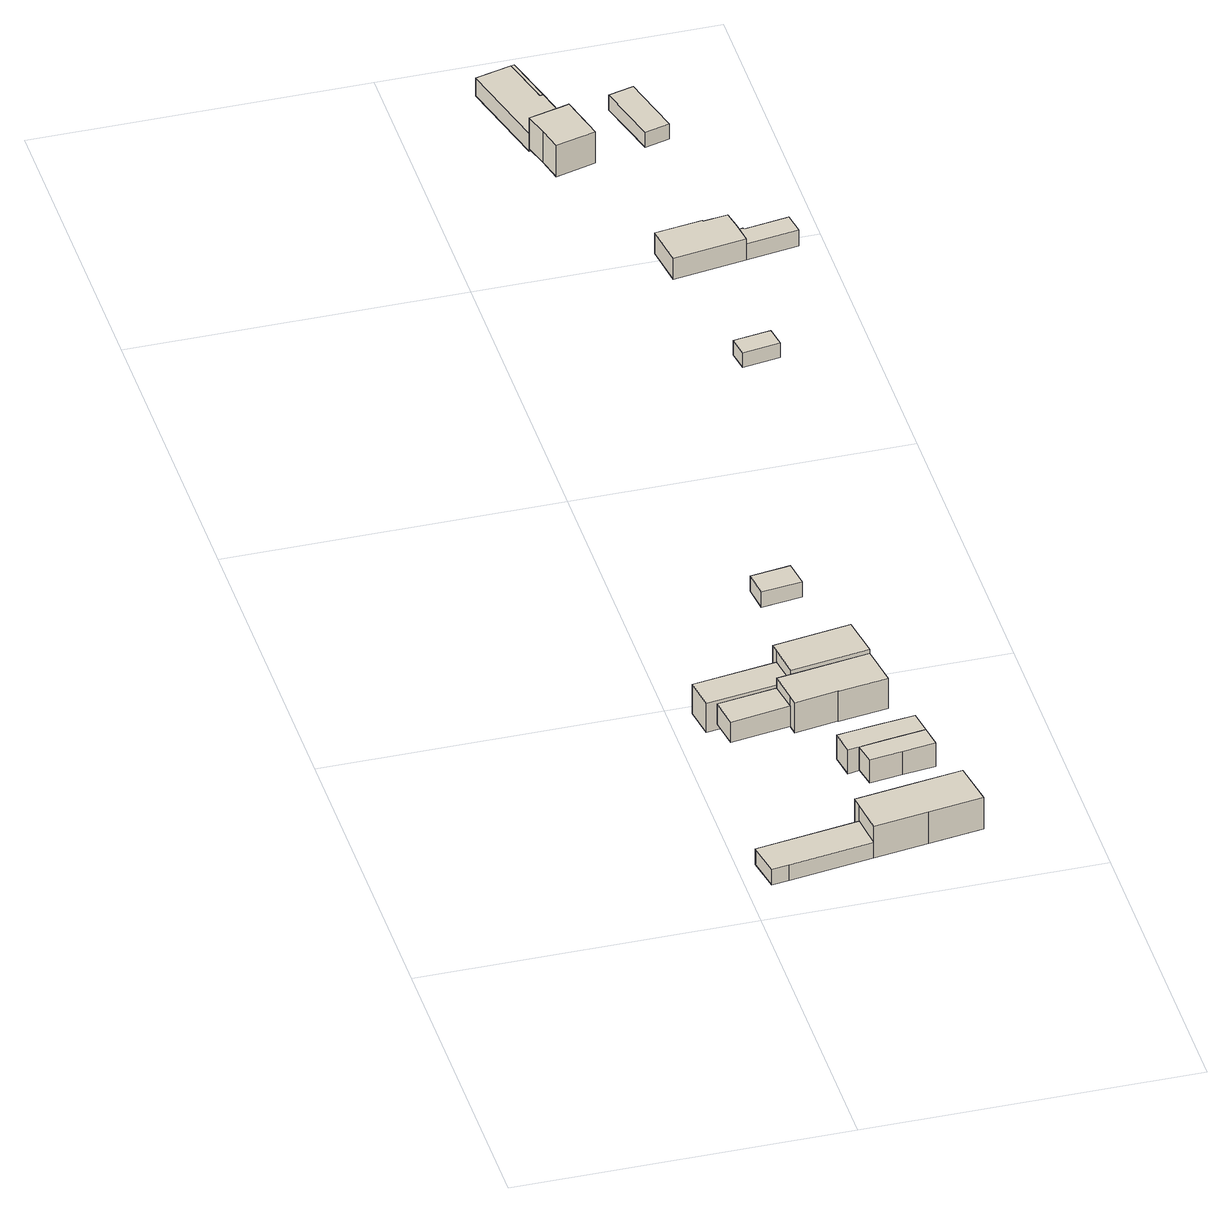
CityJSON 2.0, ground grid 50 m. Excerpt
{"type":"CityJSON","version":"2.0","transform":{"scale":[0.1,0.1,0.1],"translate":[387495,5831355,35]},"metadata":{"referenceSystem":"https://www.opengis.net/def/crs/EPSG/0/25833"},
"CityObjects":{
"building1":{"type":"Building","attributes":{"Gemeindeschluessel":"11000012","function":"31001_1010"},"address":[{"country":"Germany","locality":"Berlin","thoroughfareNumber":"87","thoroughfareName":"Am Vierrutenberg"}],"children":["building1-1","building1-2"]},
"building1-1":{"type":"BuildingPart","attributes":{"BezugspunktDach":"2200","measuredHeight":6.07,"storeysAboveGround":1},"parents":["building1"],"geometry":[{"type":"MultiSurface","lod":"1","boundaries":[[[0,1,2,3,4,5,6]],[[7,8,9,10,11,12,13]],[[7,13,6,5]],[[8,7,5,4]],[[9,8,4,3]],[[10,9,3,2]],[[11,10,2,1]],[[14,15,11,1,0]],[[13,12,0,6]],[[12,11,15,14]]]}]},
"building1-2":{"type":"BuildingPart","attributes":{"BezugspunktDach":"2200","measuredHeight":2.66,"storeysAboveGround":1},"parents":["building1"],"geometry":[{"type":"Solid","lod":"1","boundaries":[[[[16,17,15,14,18]],[[12,11,19,20,21]],[[12,21,18,14]],[[19,11,15,17]],[[20,19,17,16]],[[21,20,16,18]],[[12,14,15,11]]]]}]},
"building2":{"type":"Building","attributes":{"Gemeindeschluessel":"11000012","function":"31001_1010"},"address":[{"country":"Germany","locality":"Berlin","thoroughfareNumber":"89","thoroughfareName":"Am Vierrutenberg"}],"children":["building2-1","building2-2"]},
"building2-1":{"type":"BuildingPart","attributes":{"BezugspunktDach":"2200","measuredHeight":6.94,"storeysAboveGround":1},"parents":["building2"],"geometry":[{"type":"MultiSurface","lod":"1","boundaries":[[[22,23,24,25,26,27,28]],[[29,30,31,32,33,34,35]],[[29,35,28,27]],[[30,29,27,26]],[[31,30,26,25]],[[32,31,25,24]],[[33,32,24,23]],[[34,33,23,22]],[[35,36,37,22,28]],[[34,37,36,35]]]}]},
"building2-2":{"type":"BuildingPart","attributes":{"BezugspunktDach":"2200","measuredHeight":3.57,"storeysAboveGround":1},"parents":["building2"],"geometry":[{"type":"Solid","lod":"1","boundaries":[[[[38,37,36,39]],[[35,34,40,41]],[[35,41,39,36]],[[40,34,37,38]],[[41,40,38,39]],[[36,37,34,35]]]]}]},
"building3":{"type":"Building","attributes":{"Gemeindeschluessel":"11000012","function":"31001_1010"},"address":[{"country":"Germany","locality":"Berlin","thoroughfareNumber":"91","thoroughfareName":"Am Vierrutenberg"}],"children":["building3-1","building3-2"]},
"building3-1":{"type":"BuildingPart","attributes":{"BezugspunktDach":"2200","measuredHeight":6.85,"storeysAboveGround":1},"parents":["building3"],"geometry":[{"type":"MultiSurface","lod":"1","boundaries":[[[42,43,44,45,46]],[[47,48,49,50,51]],[[47,51,46,45]],[[48,47,45,44]],[[49,48,44,43]],[[50,52,53,43,42]],[[51,50,42,46]],[[53,52,50,49]]]}]},
"building3-2":{"type":"BuildingPart","attributes":{"BezugspunktDach":"2200","measuredHeight":5.69,"storeysAboveGround":1},"parents":["building3"],"geometry":[{"type":"Solid","lod":"1","boundaries":[[[[54,53,52,55]],[[50,49,56,57]],[[50,57,55,52]],[[56,49,53,54]],[[57,56,54,55]],[[50,52,53,49]]]]}]},
"building4":{"type":"Building","attributes":{"Gemeindeschluessel":"11000012","BezugspunktDach":"2200","function":"31001_2463","measuredHeight":5.6,"storeysAboveGround":1},"address":[{"country":"Germany","locality":"Berlin","thoroughfareNumber":"89 (1)","thoroughfareName":"Am Vierrutenberg"}],"geometry":[{"type":"Solid","lod":"1","boundaries":[[[[58,59,60,61,62,63,64,65]],[[66,67,68,69,70,71,72,73]],[[66,73,65,64]],[[67,66,64,63]],[[68,67,63,62]],[[69,68,62,61]],[[70,69,61,60]],[[71,70,60,59]],[[72,71,59,58]],[[73,72,58,65]]]]}]},
"building5":{"type":"Building","attributes":{"Gemeindeschluessel":"11000012","BezugspunktDach":"2200","function":"31001_2463","measuredHeight":5.55,"storeysAboveGround":1},"address":[{"country":"Germany","locality":"Berlin","thoroughfareNumber":"87 (1)","thoroughfareName":"Am Vierrutenberg"}],"geometry":[{"type":"Solid","lod":"1","boundaries":[[[[74,75,76,61,77,59]],[[78,79,80,81,82,83]],[[78,83,59,77]],[[79,78,77,61]],[[80,79,61,76]],[[81,80,76,75]],[[82,81,75,74]],[[83,82,74,59]]]]}]},
"building6":{"type":"Building","attributes":{"Gemeindeschluessel":"11000012","BezugspunktDach":"2200","function":"31001_2463","measuredHeight":2.6,"storeysAboveGround":1},"address":[{"country":"Germany","locality":"Berlin","thoroughfareNumber":"91 (1)","thoroughfareName":"Am Vierrutenberg"}],"geometry":[{"type":"Solid","lod":"1","boundaries":[[[[84,85,86,87]],[[88,89,90,91]],[[88,91,87,86]],[[89,88,86,85]],[[90,89,85,84]],[[91,90,84,87]]]]}]},
"building7":{"type":"Building","attributes":{"Gemeindeschluessel":"11000012","BezugspunktDach":"2200","function":"31001_2463","measuredHeight":2.45,"storeysAboveGround":1},"address":[{"country":"Germany","locality":"Berlin","thoroughfareNumber":"96 (1)","thoroughfareName":"Am Vierrutenberg"}],"geometry":[{"type":"Solid","lod":"1","boundaries":[[[[92,93,94,95]],[[96,97,98,99]],[[96,99,95,94]],[[97,96,94,93]],[[98,97,93,92]],[[99,98,92,95]]]]}]},
"building8":{"type":"Building","attributes":{"Gemeindeschluessel":"11000012","function":"31001_1010"},"address":[{"country":"Germany","locality":"Berlin","thoroughfareNumber":"3","thoroughfareName":"Am Rohrbusch"}],"children":["building8-1","building8-2"]},
"building8-1":{"type":"BuildingPart","attributes":{"BezugspunktDach":"2200","measuredHeight":7.06,"storeysAboveGround":2},"parents":["building8"],"geometry":[{"type":"MultiSurface","lod":"1","boundaries":[[[100,101,102,103,104,105,106]],[[107,108,109,110,111,112,113]],[[114,115,113,106,105]],[[108,107,105,104]],[[109,108,104,103]],[[110,109,103,102]],[[111,110,102,101]],[[112,111,101,100]],[[113,112,100,106]],[[107,113,115,114]]]}]},
"building8-2":{"type":"BuildingPart","attributes":{"BezugspunktDach":"2200","measuredHeight":3.13,"storeysAboveGround":2},"parents":["building8"],"geometry":[{"type":"Solid","lod":"1","boundaries":[[[[115,114,116,117,118,119]],[[120,121,122,123,124,125]],[[120,125,119,118]],[[121,120,118,117]],[[122,121,117,116]],[[123,122,116,114]],[[124,123,114,107,113,115]],[[125,124,115,119]],[[115,113,107,114]]]]}]},
"building9":{"type":"Building","attributes":{"Gemeindeschluessel":"11000012","BezugspunktDach":"2200","function":"51009_1610","measuredHeight":3.02,"storeysAboveGround":0},"address":[{"country":"Germany","locality":"Berlin"}],"geometry":[{"type":"Solid","lod":"1","boundaries":[[[[117,116,126,118]],[[127,128,129,130]],[[127,130,118,126]],[[128,127,126,116]],[[129,128,116,117]],[[130,129,117,118]]]]}]},
"building10":{"type":"Building","attributes":{"Gemeindeschluessel":"11000012","function":"31001_1010"},"address":[{"country":"Germany","locality":"Berlin","thoroughfareNumber":"100","thoroughfareName":"Am Vierrutenberg"}],"children":["building10-1","building10-2"]},
"building10-1":{"type":"BuildingPart","attributes":{"BezugspunktDach":"2200","measuredHeight":3.61,"storeysAboveGround":1},"parents":["building10"],"geometry":[{"type":"MultiSurface","lod":"1","boundaries":[[[131,132,133,134,135,136,137]],[[138,139,140,141,142,143,144]],[[138,144,137,136]],[[139,138,136,135]],[[140,139,135,134]],[[141,140,134,133]],[[142,145,146,133,132]],[[143,142,132,131]],[[144,143,131,137]],[[141,146,145,142]]]}]},
"building10-2":{"type":"BuildingPart","attributes":{"BezugspunktDach":"2200","measuredHeight":2.83,"storeysAboveGround":1},"parents":["building10"],"geometry":[{"type":"Solid","lod":"1","boundaries":[[[[145,147,148,149,150,146]],[[151,152,153,154,142,141]],[[151,141,146,150]],[[152,151,150,149]],[[153,152,149,148]],[[154,153,148,147]],[[142,154,147,145]],[[141,142,145,146]]]]}]},
"building11":{"type":"Building","attributes":{"Gemeindeschluessel":"11000012","BezugspunktDach":"2200","function":"31001_2463","measuredHeight":2.67,"storeysAboveGround":1},"address":[{"country":"Germany","locality":"Berlin","thoroughfareNumber":"3 (1)","thoroughfareName":"Am Rohrbusch"}],"geometry":[{"type":"Solid","lod":"1","boundaries":[[[[155,156,157,158,159]],[[160,161,162,163,164]],[[160,164,159,158]],[[161,160,158,157]],[[162,161,157,156]],[[163,162,156,155]],[[164,163,155,159]]]]}]}
},
"vertices":[
[163,81,112],[169,29,112],[251,41,112],[333,53,112],[322,121,112],[242,109,112],[161,97,112],[242,109,58],[322,121,58],[333,53,58],[251,41,58],[169,29,58],[163,81,58],[161,97,58],[163,81,85],[169,29,85],
[17,6,85],[43,10,85],[8,58,85],[43,10,58],[17,6,58],[8,58,58],
[145,373,93],[147,357,93],[212,367,93],[212,366,93],[286,377,93],[277,439,93],[138,418,93],[277,439,41],[286,377,41],[212,366,41],[212,367,41],[147,357,41],[145,373,41],[138,418,41],[138,418,76],[145,373,76],
[56,359,76],[49,405,76],[56,359,41],[49,405,41],
[152,469,100],[159,421,100],[277,439,100],[267,501,100],[150,483,100],[267,501,31],[277,439,31],[159,421,31],[152,469,31],[150,483,31],[152,469,81],[159,421,81],
[33,403,81],[26,451,81],[33,403,31],[26,451,31],
[189,234,92],[206,237,92],[247,243,92],[305,251,92],[300,286,92],[242,279,92],[201,274,92],[183,271,92],[201,274,51],[242,279,51],[300,286,51],[305,251,51],[247,243,51],[206,237,51],[189,234,51],[183,271,51],
[212,204,92],[261,211,92],[310,217,92],[256,244,92],[256,244,52],[305,251,52],[310,217,52],[261,211,52],[212,204,52],[206,237,52],
[181,653,63],[242,661,63],[236,701,63],[176,693,63],[236,701,37],[242,661,37],[181,653,37],[176,693,37],
[306,1200,55],[362,1209,55],[357,1240,55],[301,1232,55],[357,1240,30],[362,1209,30],[306,1200,30],[301,1232,30],
[174,1755,63],[183,1719,63],[243,1735,63],[234,1770,63],[225,1806,63],[223,1805,63],[164,1790,63],[223,1805,9],[225,1806,9],[234,1770,9],[243,1735,9],[183,1719,9],[174,1755,9],[164,1790,9],[223,1805,36],[164,1790,36],
[206,1871,36],[201,1870,36],[181,1947,36],[127,1933,36],[181,1947,5],[201,1870,5],[206,1871,5],[223,1805,5],[164,1790,5],[127,1933,5],
[186,1948,36],[186,1948,6],[206,1871,6],[201,1870,6],[181,1947,6],
[270,1429,60],[379,1445,60],[374,1480,60],[369,1506,60],[333,1501,60],[332,1503,60],[261,1493,60],[332,1503,24],[333,1501,24],[369,1506,24],[374,1480,24],[379,1445,24],[270,1429,24],[261,1493,24],[379,1445,52],[374,1480,52],
[457,1457,52],[452,1489,52],[385,1479,52],[384,1481,52],[384,1481,24],[385,1479,24],[452,1489,24],[457,1457,24],
[320,1754,33],[357,1764,33],[338,1837,33],[332,1860,33],[294,1850,33],[332,1860,7],[338,1837,7],[357,1764,7],[320,1754,7],[294,1850,7]
]}
